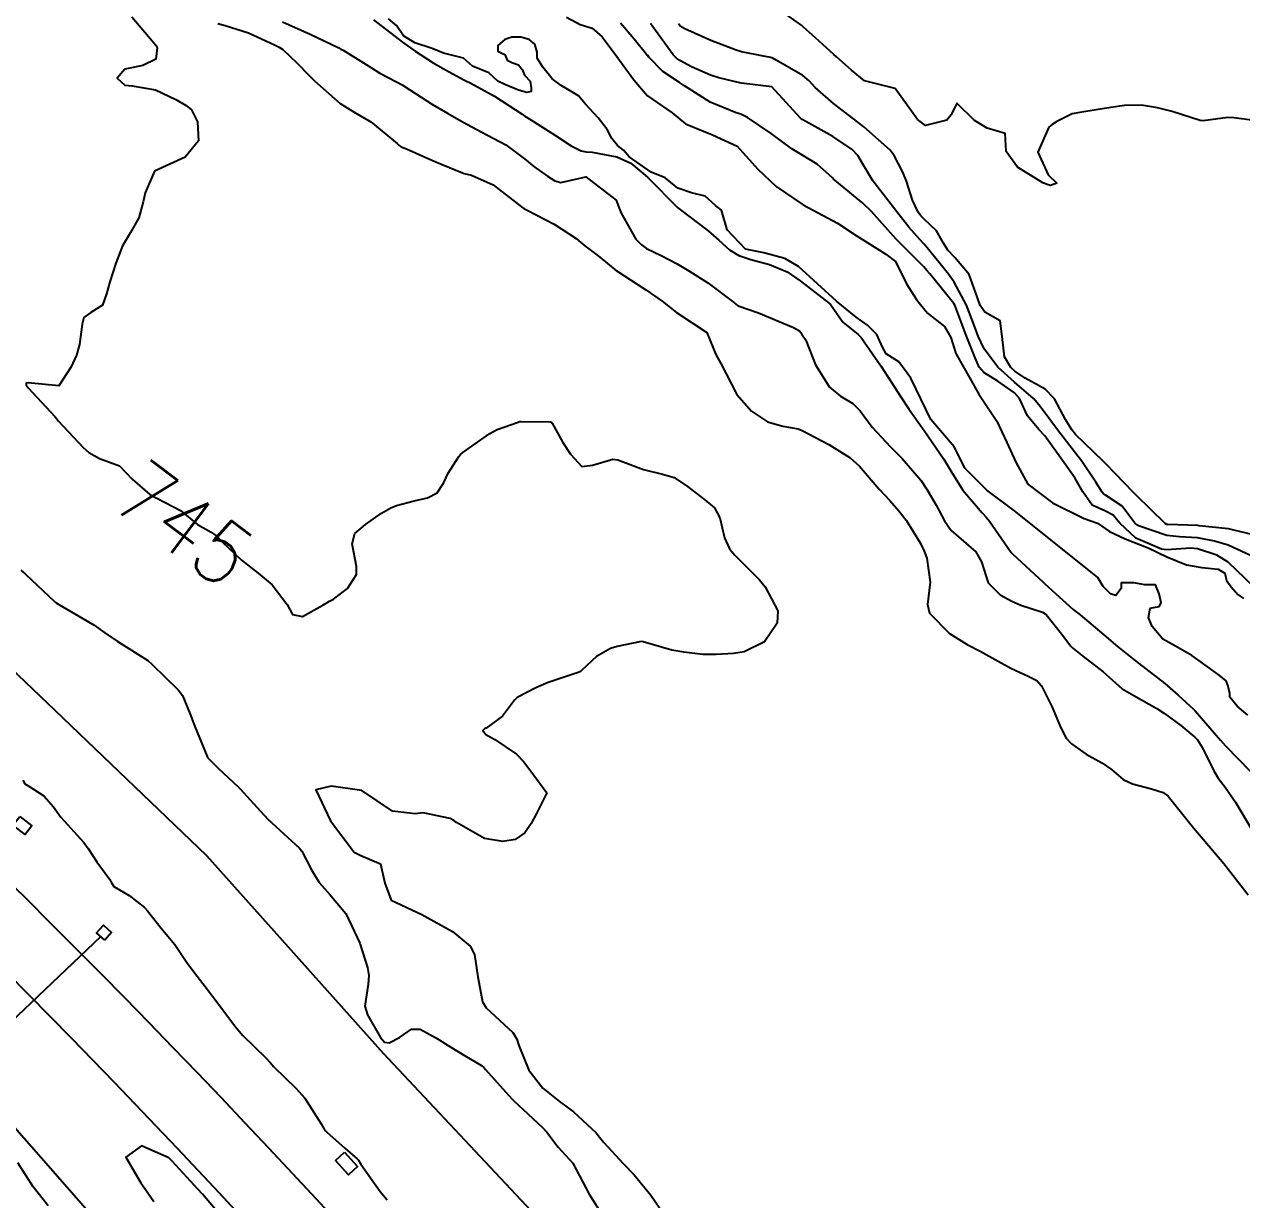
# Model space of a CAD drawing. Header units: metres. Extents: x 318500 to 325275, y 7408834 to 7428799.
# Drawn here: x 322525.1 to 322604.1, y 7421946.7 to 7422023 of the extents above; entities that cross this region are included whole.
import ezdxf
from ezdxf.enums import TextEntityAlignment as Align

# ---------------------------------------------------------------- set-up
doc = ezdxf.new("R2010")
doc.units = ezdxf.units.M
doc.header["$MEASUREMENT"] = 0
for name, color, linetype in [('Armário', 45, 'Continuous'), ('Cotas', 45, 'Continuous'), ('Curvas de Nivel 1m', 11, 'Continuous'), ('Curvas de Nivel 5m', 15, 'Continuous'), ('Divisas', 45, 'Continuous'), ('Hidrografia', 140, 'Continuous'), ('Linha Férrea', 20, 'Continuous'), ('Pórticos', 45, 'Continuous'), ('Vias Primárias', 230, 'Continuous')]:
    doc.layers.add(name, color=color, linetype=linetype)
doc.styles.add('Style-STANDARD', font='STANDARD.shx')

msp = doc.modelspace()

# ---------------------------------------------------------------- linework, layer by layer
at = {"layer": 'Armário'}
for points in [[(322524.831, 7421971.564), (322525.623, 7421970.959), (322525.183, 7421970.383), (322524.391, 7421970.988)], [(322545.916, 7421949.768), (322546.755, 7421948.857), (322546.167, 7421948.316), (322545.328, 7421949.227)]]:
    msp.add_lwpolyline(points, close=True, dxfattribs=at)
at = {"layer": 'Curvas de Nivel 1m', "flags": 128}
for points, elevation in [([(322537.695, 7422023.018), (322538.175, 7422022.893), (322539.686, 7422022.402), (322541.37, 7422021.639), (322541.672, 7422021.485), (322541.909, 7422021.326), (322542.81, 7422020.461), (322543.653, 7422019.591), (322543.953, 7422019.297), (322545.628, 7422017.819), (322546.532, 7422017.266), (322547.611, 7422016.64), (322549.321, 7422015.224), (322549.459, 7422015.093), (322549.588, 7422015.015), (322549.93, 7422014.874), (322551.579, 7422014.146), (322552.246, 7422013.86), (322553.572, 7422013.323), (322553.684, 7422013.281), (322554.151, 7422013.161), (322555.561, 7422012.554), (322557.392, 7422011.121), (322557.538, 7422011.005), (322557.757, 7422010.896), (322559.524, 7422009.99), (322560.949, 7422009.068), (322561.251, 7422008.807), (322561.505, 7422008.584), (322562.379, 7422007.931), (322563.461, 7422007.04), (322563.49, 7422007.019), (322563.543, 7422006.985), (322565.471, 7422005.741), (322566.517, 7422004.994), (322567.449, 7422004.258), (322569.43, 7422002.96), (322570.011, 7422001.543), (322570.329, 7422000.946), (322571.38, 7421998.93), (322572.316, 7421997.862), (322573.363, 7421997.173), (322574.36, 7421996.89), (322575.357, 7421996.71), (322575.619, 7421996.613), (322577.343, 7421995.697), (322578.726, 7421994.829), (322579.322, 7421994.298), (322580.612, 7421992.807), (322581.293, 7421992.054), (322581.884, 7421991.389), (322582.351, 7421990.784), (322583.258, 7421989.309), (322583.52, 7421988.766), (322583.689, 7421988.317), (322583.905, 7421986.76), (322583.751, 7421985.307), (322583.866, 7421984.76), (322585.18, 7421983.435), (322586.307, 7421982.729), (322587.164, 7421982.295), (322588.125, 7421981.736), (322589.147, 7421981.184), (322590.272, 7421980.673), (322590.847, 7421980.374), (322591.134, 7421980.04), (322591.839, 7421978.653), (322592.383, 7421977.365), (322592.752, 7421976.643), (322593.084, 7421976.266), (322594.048, 7421975.599), (322595.066, 7421975.039), (322595.681, 7421974.601), (322596.434, 7421973.969), (322597.051, 7421973.683), (322598.273, 7421973.343), (322599.046, 7421973.125), (322599.356, 7421972.869), (322599.612, 7421972.551), (322601.014, 7421970.83), (322601.26, 7421970.526), (322602.98, 7421968.5), (322604.562, 7421966.484)], 744), ([(322541.894, 7422023.13), (322543.685, 7422022.316), (322545.53, 7422021.424), (322545.671, 7422021.356), (322545.828, 7422021.278), (322546.978, 7422020.575), (322547.659, 7422020.127), (322548.203, 7422019.79), (322549.273, 7422019.226), (322549.647, 7422019.026), (322550.145, 7422018.712), (322551.628, 7422017.761), (322552.585, 7422017.186), (322553.612, 7422016.608), (322554.78, 7422015.975), (322555.596, 7422015.551), (322556.379, 7422015.132), (322557.581, 7422014.242), (322558.19, 7422013.724), (322559.077, 7422013.097), (322559.566, 7422012.805), (322559.942, 7422012.706), (322561.57, 7422013.06), (322563.548, 7422011.556), (322563.74, 7422011.037), (322563.859, 7422010.712), (322564.823, 7422009.02), (322565.155, 7422008.664), (322565.504, 7422008.413), (322566.46, 7422007.956), (322567.494, 7422007.428), (322568.253, 7422006.972), (322569.478, 7422006.179), (322571.155, 7422004.935), (322571.316, 7422004.79), (322571.458, 7422004.692), (322572.779, 7422004.236), (322573.451, 7422003.959), (322575.042, 7422003.286), (322575.442, 7422003.075), (322575.525, 7422002.963), (322575.575, 7422002.878), (322575.846, 7422002.461), (322576.466, 7422000.864), (322577.388, 7421999.416), (322578.089, 7421998.839), (322578.897, 7421998.349), (322579.371, 7421997.888), (322580.148, 7421996.812), (322581.341, 7421995.534), (322582.107, 7421994.788), (322583.309, 7421993.39), (322583.711, 7421992.764), (322584.299, 7421991.763), (322584.856, 7421990.746), (322585.271, 7421990.116), (322586.886, 7421988.724), (322587.24, 7421988.085), (322587.678, 7421986.713), (322588.462, 7421985.951), (322589.208, 7421985.523), (322589.797, 7421985.272), (322591.202, 7421984.826), (322591.446, 7421984.658), (322592.53, 7421983.296), (322593.02, 7421982.641), (322593.168, 7421982.484), (322593.822, 7421981.969), (322595.145, 7421980.953), (322595.539, 7421980.604), (322596.375, 7421979.834), (322597.128, 7421979.408), (322598.62, 7421978.565), (322599.115, 7421978.232), (322600.193, 7421977.454), (322601.093, 7421976.711), (322601.256, 7421976.528), (322601.596, 7421976.009), (322602.335, 7421974.511), (322602.597, 7421974.048), (322603.05, 7421973.459), (322603.729, 7421972.493), (322604.763, 7421970.734)], 743), ([(322547.791, 7422023.249), (322549.679, 7422021.791), (322550.493, 7422021.212), (322551.663, 7422020.457), (322552.472, 7422020.002), (322553.652, 7422019.364), (322553.783, 7422019.3), (322554.069, 7422019.164), (322555.637, 7422018.295), (322557.438, 7422017.122), (322557.618, 7422016.997), (322557.935, 7422016.795), (322559.6, 7422015.749), (322560.619, 7422015.075), (322561.266, 7422014.744), (322561.586, 7422014.692), (322561.976, 7422014.666), (322563.583, 7422014.365), (322564.495, 7422013.942), (322565.57, 7422013.04), (322565.585, 7422013.025), (322565.605, 7422013.009), (322567.541, 7422011.053), (322567.63, 7422010.979), (322569.519, 7422009.563), (322570.192, 7422008.95), (322570.899, 7422008.334), (322571.5, 7422007.969), (322572.275, 7422007.695), (322573.495, 7422007.377), (322574.636, 7422006.889), (322575.482, 7422006.324), (322577.388, 7422004.851), (322577.425, 7422004.816), (322577.459, 7422004.75), (322578.245, 7422003.635), (322579.234, 7422002.823), (322579.437, 7422002.639), (322580.707, 7422000.807), (322581.395, 7421999.769), (322582.019, 7421998.79), (322582.557, 7421997.967), (322583.361, 7421996.847), (322583.39, 7421996.799), (322583.406, 7421996.769), (322583.52, 7421996.605), (322584.801, 7421994.748), (322585.317, 7421993.87), (322586.029, 7421992.733), (322587.285, 7421991.27), (322587.554, 7421990.987), (322587.762, 7421990.713), (322588.926, 7421989.024), (322589.17, 7421988.691), (322589.249, 7421988.596), (322590.121, 7421987.792), (322591.222, 7421986.779), (322591.351, 7421986.659), (322593.203, 7421984.979), (322593.393, 7421984.829), (322593.652, 7421984.633), (322595.181, 7421983.355), (322596.076, 7421982.596), (322597.157, 7421981.727), (322598.673, 7421980.565), (322599.136, 7421980.183), (322600.01, 7421979.428), (322601.002, 7421978.532), (322601.118, 7421978.412), (322602.753, 7421976.505), (322603.085, 7421976.133), (322604.696, 7421974.484)], 742), ([(322604.9, 7421986.483), (322603.244, 7421988.07), (322602.517, 7421988.511), (322601.256, 7421988.934), (322600.824, 7421988.969), (322599.255, 7421988.864), (322598.919, 7421988.899), (322597.266, 7421989.628), (322596.23, 7421990.596), (322595.788, 7421991.105), (322595.288, 7421991.376), (322594.43, 7421991.762), (322593.829, 7421992.632), (322593.313, 7421993.529), (322592.502, 7421994.648), (322591.354, 7421996.256), (322590.971, 7421996.666), (322590.241, 7421997.549), (322589.703, 7421998.685), (322589.385, 7421999.043), (322588.308, 7421999.795), (322587.405, 7422000.366), (322587.091, 7422000.723), (322586.831, 7422001.313), (322586.268, 7422002.732), (322585.568, 7422004.63), (322585.527, 7422004.739), (322585.462, 7422004.846), (322583.886, 7422006.764), (322583.707, 7422006.981), (322583.497, 7422007.217), (322581.923, 7422008.794), (322581.729, 7422009.004), (322581.524, 7422009.24), (322580.111, 7422010.814), (322579.548, 7422011.359), (322577.722, 7422012.848), (322577.644, 7422012.922), (322577.572, 7422013.009), (322576.592, 7422013.876), (322575.586, 7422014.49), (322574.934, 7422014.887), (322573.605, 7422015.868), (322572.064, 7422016.923), (322571.623, 7422017.132), (322571.335, 7422017.223), (322569.634, 7422017.909), (322567.974, 7422018.977), (322567.652, 7422019.18), (322566.564, 7422019.902), (322565.668, 7422020.828), (322565.584, 7422020.926), (322565.508, 7422021.012), (322564.71, 7422021.999), (322563.811, 7422023.038)], 742), ([(322604.703, 7421988.485), (322603.26, 7421989.165), (322602.36, 7421989.417), (322601.266, 7421989.63), (322600.101, 7421989.714), (322599.269, 7421989.797), (322597.429, 7421990.427), (322597.279, 7421990.5), (322597.206, 7421990.581), (322596.383, 7421991.686), (322595.298, 7421992.411), (322595.173, 7421992.486), (322595.073, 7421992.613), (322594.675, 7421993.254), (322593.727, 7421994.634), (322593.337, 7421995.127), (322592.176, 7421996.652), (322591.371, 7421997.719), (322590.97, 7421998.26), (322590.63, 7421998.671), (322589.396, 7421999.742), (322588.307, 7422000.707), (322587.428, 7422001.907), (322587.04, 7422002.724), (322586.795, 7422003.378), (322586.274, 7422004.732), (322585.482, 7422006.224), (322585.114, 7422006.746), (322584.387, 7422007.641), (322583.519, 7422008.687), (322583.448, 7422008.771), (322582.534, 7422009.789), (322581.758, 7422010.797), (322581.544, 7422011.082), (322580.2, 7422012.814), (322579.58, 7422013.821), (322579.215, 7422014.455), (322578.85, 7422014.831), (322577.602, 7422015.671), (322575.846, 7422016.647), (322575.618, 7422016.778), (322575.497, 7422016.881), (322573.65, 7422018.9), (322571.842, 7422019.117), (322571.652, 7422019.151), (322570.196, 7422019.492), (322569.657, 7422019.667), (322568.435, 7422020.2), (322567.666, 7422020.611), (322567.45, 7422020.766), (322567.246, 7422020.986), (322565.912, 7422022.792), (322565.756, 7422023.009)], 743), ([(322605.269, 7421989.752), (322603.628, 7421990.143), (322603.276, 7421990.214), (322601.379, 7421990.428), (322601.279, 7421990.432), (322599.335, 7421990.503), (322599.279, 7421990.511), (322599.176, 7421990.561), (322597.298, 7421992.397), (322597.206, 7421992.488), (322597.107, 7421992.583), (322595.327, 7421994.428), (322595.145, 7421994.613), (322593.356, 7421996.348), (322593.111, 7421996.642), (322592.706, 7421997.307), (322591.981, 7421998.654), (322591.389, 7421999.28), (322590.082, 7421999.998), (322589.406, 7422000.446), (322589.148, 7422000.694), (322588.741, 7422001.38), (322588.587, 7422002.703), (322588.468, 7422003.723), (322587.456, 7422004.274), (322587.151, 7422004.723), (322586.982, 7422005.211), (322586.448, 7422006.73), (322585.506, 7422007.835), (322585.069, 7422008.302), (322584.789, 7422008.751), (322584.33, 7422009.56), (322583.536, 7422010.32), (322583.304, 7422010.539), (322583.135, 7422010.776), (322582.775, 7422011.558), (322582.387, 7422012.788), (322582.149, 7422013.365), (322581.587, 7422014.454), (322581.311, 7422014.803), (322579.612, 7422016.301), (322578.931, 7422016.83), (322577.635, 7422017.828), (322576.456, 7422018.868), (322576.07, 7422019.29), (322575.658, 7422019.647), (322573.923, 7422020.642), (322573.669, 7422020.787), (322573.581, 7422020.814), (322572.999, 7422020.91), (322571.674, 7422021.184), (322571.326, 7422021.285), (322569.684, 7422021.918), (322568.005, 7422022.667), (322567.698, 7422022.849), (322567.578, 7422022.982)], 744), ([(322524.901, 7421987.545), (322525.216, 7421987.273), (322527.094, 7421985.511), (322527.142, 7421985.463), (322527.189, 7421985.43), (322527.374, 7421985.322), (322529.178, 7421984.253), (322529.659, 7421983.967), (322530.361, 7421983.472), (322531.162, 7421982.933), (322532.496, 7421982.093), (322533.144, 7421981.67), (322533.435, 7421981.427), (322535.115, 7421979.777), (322535.393, 7421979.406), (322535.902, 7421978.202), (322536.185, 7421977.394), (322536.986, 7421975.456), (322537.026, 7421975.381), (322537.059, 7421975.334), (322537.717, 7421974.703), (322539.032, 7421973.456), (322539.137, 7421973.349), (322540.671, 7421971.676), (322540.988, 7421971.33), (322541.01, 7421971.309), (322541.187, 7421971.147), (322542.983, 7421969.496), (322543.134, 7421969.298), (322543.774, 7421968.094), (322544.269, 7421967.28), (322544.948, 7421966.496), (322545.986, 7421965.259), (322546.901, 7421963.328), (322546.928, 7421963.25), (322547.396, 7421961.753), (322547.478, 7421961.241), (322547.437, 7421960.676), (322547.229, 7421959.244), (322547.405, 7421958.678), (322548.255, 7421957.228), (322548.5, 7421956.908), (322548.817, 7421956.876), (322549.469, 7421957.21), (322550.262, 7421957.765), (322550.828, 7421957.754), (322551.888, 7421957.179), (322552.814, 7421956.58), (322553.699, 7421956.047), (322554.803, 7421955.397), (322554.942, 7421955.278), (322555.058, 7421955.136), (322556.772, 7421953.245), (322556.904, 7421953.109), (322558.745, 7421951.408), (322559.044, 7421951.085), (322559.768, 7421950.112), (322560.72, 7421949.06), (322561.797, 7421947.043), (322562.669, 7421945.645)], 746), ([(322525.036, 7421973.909), (322525.172, 7421973.677), (322525.425, 7421973.534), (322526.405, 7421972.901), (322527.017, 7421972.19), (322527.502, 7421971.505), (322528.986, 7421969.872), (322529.28, 7421969.485), (322529.838, 7421968.606), (322530.677, 7421967.464), (322530.776, 7421967.29), (322530.946, 7421967.023), (322531.928, 7421966.433), (322532.932, 7421965.662), (322533.132, 7421965.428), (322534.014, 7421964.319), (322534.774, 7421963.411), (322534.898, 7421963.246), (322535.637, 7421962.149), (322536.186, 7421961.39), (322536.867, 7421960.52), (322537.746, 7421959.367), (322538.828, 7421957.904), (322539.315, 7421957.345), (322540.806, 7421955.901), (322541.076, 7421955.599), (322541.323, 7421955.322), (322542.779, 7421953.916), (322543.342, 7421953.291), (322544.398, 7421951.623), (322544.584, 7421951.272), (322544.642, 7421951.175), (322544.738, 7421951.092), (322545.94, 7421950.046), (322546.721, 7421949.353), (322546.773, 7421949.302), (322546.811, 7421949.249), (322546.972, 7421948.991), (322548.226, 7421947.227), (322548.682, 7421946.679)], 747), ([(322538.125, 7421945.358), (322536.685, 7421947.044), (322536.387, 7421947.385), (322534.717, 7421949.199), (322534.498, 7421949.412), (322532.728, 7421950.182), (322531.72, 7421949.445), (322532.695, 7421947.793), (322532.948, 7421947.427), (322533.531, 7421946.568)], 747), ([(322526.672, 7421946.302), (322525.712, 7421947.525), (322524.713, 7421949.075)], 747)]:
    msp.add_lwpolyline(points, dxfattribs=dict(at, elevation=elevation))
at = {"layer": 'Curvas de Nivel 5m', "elevation": 745, "flags": 128}
for points in [[(322605.448, 7422016.657), (322603.626, 7422016.886), (322603.234, 7422016.906), (322601.622, 7422016.687), (322601.435, 7422016.721), (322599.631, 7422017.299), (322598.658, 7422017.547), (322597.637, 7422017.717), (322596.538, 7422017.695), (322595.634, 7422017.552), (322594.818, 7422017.436), (322593.629, 7422017.242), (322593.127, 7422017.146), (322592.143, 7422016.655), (322591.826, 7422016.45), (322591.616, 7422016.278), (322590.898, 7422014.671), (322591.578, 7422013.203), (322592.126, 7422012.654), (322591.717, 7422012.509), (322591.568, 7422012.538), (322591.222, 7422012.665), (322589.585, 7422013.69), (322588.85, 7422014.701), (322588.778, 7422015.869), (322587.615, 7422016.218), (322586.788, 7422016.728), (322585.637, 7422017.852), (322585.282, 7422017.088), (322584.991, 7422016.749), (322583.614, 7422016.395), (322583.098, 7422016.778), (322581.65, 7422018.8), (322579.655, 7422019.301), (322578.803, 7422019.975), (322577.848, 7422020.847), (322577.672, 7422020.992), (322576.48, 7422022.076), (322575.699, 7422022.785), (322575.593, 7422022.881), (322573.72, 7422024.201)], [(322532.114, 7422023.456), (322533.673, 7422021.608), (322533.743, 7422021.439), (322533.663, 7422020.709), (322532.823, 7422020.283), (322531.656, 7422020.046), (322531.15, 7422019.468), (322531.643, 7422019.002), (322532.128, 7422018.969), (322533.639, 7422018.708), (322534.962, 7422018.088), (322535.624, 7422017.695), (322535.97, 7422017.405), (322536.369, 7422016.638), (322536.427, 7422015.397), (322535.579, 7422014.344), (322533.57, 7422013.44), (322532.964, 7422012.023), (322532.838, 7422011.441), (322532.566, 7422010.403), (322532.012, 7422009.452), (322531.501, 7422008.595), (322531.078, 7422007.466), (322530.686, 7422006.258), (322530.467, 7422005.475), (322530.199, 7422004.729), (322529.441, 7422004.254), (322528.996, 7422003.935), (322528.882, 7422003.495), (322528.719, 7422002.195), (322528.527, 7422001.499), (322528.161, 7422000.739), (322527.38, 7421999.51), (322525.382, 7421999.693), (322525.253, 7421999.671), (322525.251, 7421999.542), (322525.377, 7421999.362), (322527.1, 7421997.514), (322527.213, 7421997.376), (322527.347, 7421997.214), (322528.959, 7421995.494), (322529.325, 7421995.182), (322530.008, 7421994.791), (322531.313, 7421994.309), (322532.13, 7421993.448), (322533.285, 7421992.459), (322535.27, 7421991.41), (322536.362, 7421990.494), (322537.256, 7421990.009), (322537.632, 7421989.753), (322537.994, 7421989.369), (322539.233, 7421988.191), (322540.31, 7421987.339), (322541.209, 7421986.595), (322542.19, 7421985.315), (322542.539, 7421984.665), (322543.182, 7421984.533), (322544.507, 7421985.28), (322544.934, 7421985.534), (322545.196, 7421985.658), (322546.113, 7421986.354), (322546.692, 7421987.255), (322546.696, 7421987.787), (322546.408, 7421989.258), (322546.586, 7421989.928), (322547.263, 7421990.505), (322548.308, 7421991.234), (322548.913, 7421991.588), (322549.278, 7421991.729), (322550.44, 7421992.045), (322551.286, 7421992.237), (322551.914, 7421992.567), (322552.339, 7421993.184), (322552.646, 7421993.844), (322553.326, 7421994.917), (322553.446, 7421995.051), (322553.595, 7421995.166), (322555.343, 7421996.404), (322555.82, 7421996.66), (322557.118, 7421997.122), (322557.293, 7421997.178), (322557.351, 7421997.187), (322559.279, 7421997.163), (322559.351, 7421997.142), (322559.395, 7421997.089), (322560.082, 7421995.823), (322560.579, 7421995.071), (322561.318, 7421994.277), (322562.013, 7421994.359), (322563.326, 7421994.75), (322563.657, 7421994.703), (322565.316, 7421994.066), (322566.543, 7421993.76), (322567.308, 7421993.544), (322568.163, 7421992.971), (322569.292, 7421992.116), (322569.912, 7421991.576), (322570.259, 7421990.945), (322570.568, 7421989.633), (322570.903, 7421988.935), (322571.244, 7421988.524), (322572.83, 7421986.906), (322573.021, 7421986.706), (322573.216, 7421986.458), (322574.028, 7421984.892), (322573.983, 7421984.097), (322573.17, 7421982.9), (322571.836, 7421982.244), (322571.158, 7421982.127), (322570.038, 7421982.066), (322569.157, 7421982.071), (322567.92, 7421982.211), (322567.161, 7421982.35), (322565.281, 7421982.895), (322565.169, 7421982.911), (322563.614, 7421982.583), (322563.161, 7421982.457), (322562.261, 7421981.942), (322561.309, 7421981.058), (322561.222, 7421980.977), (322561.139, 7421980.93), (322560.943, 7421980.868), (322559.132, 7421980.253), (322558.33, 7421979.896), (322557.122, 7421979.276), (322556.93, 7421979.113), (322556.16, 7421978.069), (322555.092, 7421977.296), (322554.989, 7421977.245), (322554.876, 7421977.143), (322555.086, 7421976.869), (322555.66, 7421976.553), (322557.068, 7421975.612), (322557.536, 7421975.105), (322558.197, 7421974.244), (322559.04, 7421973.09), (322558.36, 7421971.757), (322558.016, 7421971.1), (322557.602, 7421970.503), (322556.994, 7421970.061), (322556.189, 7421969.925), (322554.995, 7421970.129), (322553.181, 7421971.167), (322553.012, 7421971.292), (322552.767, 7421971.419), (322551.019, 7421971.789), (322550.495, 7421971.721), (322549.02, 7421971.898), (322547.04, 7421973.25), (322545.043, 7421973.522), (322544.04, 7421973.285), (322545.01, 7421971.27), (322546.543, 7421969.254), (322546.978, 7421969.033), (322548.239, 7421968.497), (322548.522, 7421967.227), (322548.944, 7421966.134), (322550.93, 7421965.19), (322552.914, 7421964.103), (322554.068, 7421963.152), (322554.34, 7421962.594), (322554.562, 7421961.145), (322554.856, 7421959.534), (322555.11, 7421959.136), (322556.826, 7421957.541), (322557.1, 7421957.107), (322557.223, 7421956.699), (322557.871, 7421955.099), (322558.783, 7421953.934), (322559.861, 7421953.074), (322560.76, 7421952.405), (322562.231, 7421951.038), (322562.46, 7421950.757), (322562.734, 7421950.397), (322564.016, 7421949.017), (322564.709, 7421948.303), (322565.796, 7421946.993), (322566.671, 7421945.68)]]:
    msp.add_lwpolyline(points, dxfattribs=at)
at = {"layer": 'Divisas'}
msp.add_lwpolyline([(322654.601, 7421804.408), (322642.478, 7421825.337), (322629.029, 7421848.067), (322622.67, 7421857.909), (322612.514, 7421873.122), (322596.902, 7421895.491), (322579.863, 7421919.935), (322571.843, 7421931.658), (322563.983, 7421939.608), (322548.437, 7421956.182), (322536.967, 7421969.002), (322527.139, 7421978.425), (322504.53, 7422000), (322495.196, 7422008.785), (322484.983, 7422018.169), (322466.331, 7422031.704)], dxfattribs=at)
at = {"layer": 'Hidrografia'}
for points in [[(322560.316, 7422023.42), (322561.192, 7422022.942), (322561.988, 7422022.704), (322562.625, 7422022.146), (322563.58, 7422020.873), (322564.695, 7422019.361), (322565.571, 7422018.327), (322567.163, 7422017.213), (322568.039, 7422016.496), (322569.79, 7422015.78), (322571.383, 7422015.064), (322572.736, 7422013.552), (322573.93, 7422012.438), (322575.682, 7422011.244), (322577.911, 7422010.051), (322579.106, 7422009.255), (322581.035, 7422008.039), (322581.672, 7422007.562), (322582.388, 7422006.129), (322583.025, 7422005.095), (322583.742, 7422004.219), (322584.856, 7422003.344), (322585.254, 7422002.628), (322585.573, 7422001.593), (322586.499, 7422000), (322587.082, 7421998.952), (322588.248, 7421997.204), (322588.884, 7421995.827), (322589.467, 7421994.555), (322590.262, 7421993.125), (322591.852, 7421991.906), (322593.919, 7421990.9), (322594.767, 7421990.582), (322595.562, 7421990.052), (322596.57, 7421989.575), (322598.054, 7421988.993), (322599.273, 7421988.41), (322600.545, 7421987.88), (322601.552, 7421987.721), (322602.612, 7421987.615), (322603.036, 7421987.35), (322603.142, 7421986.873), (322603.46, 7421986.45), (322603.884, 7421985.973), (322604.255, 7421985.708)], [(322604.541, 7421978.136), (322603.836, 7421978.724), (322603.366, 7421979.311), (322603.366, 7421979.546), (322603.248, 7421980.016), (322603.13, 7421980.368), (322602.66, 7421980.721), (322602.19, 7421981.073), (322600.897, 7421982.013), (322599.84, 7421982.6), (322599.017, 7421983.07), (322598.312, 7421983.892), (322598.077, 7421984.48), (322598.194, 7421985.067), (322598.782, 7421985.185), (322598.899, 7421985.42), (322598.782, 7421986.007), (322598.547, 7421986.594), (322597.842, 7421986.594), (322597.136, 7421986.712), (322596.314, 7421986.712), (322596.314, 7421986.359), (322595.961, 7421985.889), (322595.608, 7421986.007), (322595.138, 7421986.477), (322594.786, 7421987.064), (322589.479, 7421991.317), (322587.599, 7421992.727), (322586.189, 7421994.136), (322585.483, 7421995.546), (322583.956, 7421997.308), (322582.663, 7422000), (322581.872, 7422001.049), (322581.05, 7422001.571), (322580.826, 7422002.019), (322580.453, 7422002.84), (322579.855, 7422003.438), (322579.108, 7422003.96), (322577.838, 7422005.006), (322575.373, 7422007.246), (322574.477, 7422007.768), (322573.132, 7422008.142), (322571.937, 7422008.366), (322570.742, 7422009.635), (322570.368, 7422010.904), (322569.995, 7422011.203), (322569.322, 7422011.8), (322568.426, 7422012.024), (322567.53, 7422012.323), (322566.708, 7422012.995), (322565.812, 7422013.368), (322564.381, 7422014.352), (322564.008, 7422014.8), (322563.634, 7422015.098), (322563.261, 7422015.546), (322562.962, 7422016.143), (322562.364, 7422016.89), (322561.543, 7422017.786), (322561.094, 7422018.309), (322559.974, 7422018.981), (322559.376, 7422019.429), (322558.779, 7422020.175), (322558.405, 7422020.773), (322558.405, 7422021.146), (322558.256, 7422021.669), (322557.882, 7422021.967), (322557.359, 7422022.117), (322556.762, 7422022.117), (322556.313, 7422021.967), (322555.865, 7422021.594), (322555.865, 7422021.221), (322556.164, 7422021.071), (322556.313, 7422020.997), (322556.463, 7422020.623), (322556.762, 7422020.474), (322557.21, 7422020.325), (322557.434, 7422020.026), (322557.583, 7422019.653), (322557.957, 7422019.279), (322558.032, 7422018.831), (322558.032, 7422018.607), (322557.733, 7422018.533), (322557.21, 7422018.682), (322556.313, 7422019.055), (322555.865, 7422019.279), (322555.268, 7422019.802), (322554.222, 7422020.25), (322553.624, 7422020.773), (322552.342, 7422021.082), (322551.595, 7422021.381), (322550.474, 7422021.754), (322549.727, 7422022.202), (322549.279, 7422022.874), (322548.756, 7422023.322)]]:
    msp.add_lwpolyline(points, dxfattribs=at)
at = {"layer": 'Linha Férrea'}
for points in [[(322143.825, 7422393.254, 0.177055), (322348.62, 7422102.056), (322434.806, 7422041.149, -0.110991), (322629.993, 7421830.678), (322682.61, 7421743.599), (322746.773, 7421641.593), (322762.264, 7421616.034), (322784.09, 7421580.598, 0.089131), (322895.412, 7421449.131), (322994.737, 7421367.338, -0.08158), (323134.171, 7421212.836), (323192.504, 7421114.159, 0.09806), (323348.116, 7420944.919), (323507.932, 7420825.984), (323699.619, 7420681.705), (323733.067, 7420655.668, -0.104587), (323843.705, 7420529.863, -0.339852), (323771.4, 7420065.587)], [(323771.4, 7420065.587, 0.339852), (323843.705, 7420529.863, 0.104587), (323733.067, 7420655.668), (323699.619, 7420681.705), (323507.932, 7420825.984), (323348.116, 7420944.919, -0.09806), (323192.504, 7421114.159), (323134.171, 7421212.836, 0.08158), (322994.737, 7421367.338), (322895.412, 7421449.131, -0.089131), (322784.09, 7421580.598), (322762.264, 7421616.034), (322746.773, 7421641.593), (322682.61, 7421743.599), (322629.993, 7421830.678, 0.110991), (322434.806, 7422041.149), (322348.62, 7422102.056, -0.177055), (322143.825, 7422393.254)], [(322140.246, 7422392.292, 0.177815), (322346.493, 7422099.021), (322440.925, 7422031.999, -0.098061), (322613.888, 7421848.216), (322683.948, 7421733.892), (322746.506, 7421634.335), (322780.475, 7421578.692, 0.094269), (322901.272, 7421438.87), (322999.189, 7421358.366, -0.08072), (323136.386, 7421201.409), (323184.599, 7421119.369, 0.102464), (323355.759, 7420933.913), (323510.091, 7420819.318), (323694.288, 7420680.697, -0.007988), (323738.117, 7420646.682, -0.098634), (323840.146, 7420527.887, -0.339824), (323768.602, 7420068.543)], [(323768.602, 7420068.543, 0.339824), (323840.146, 7420527.887, 0.098634), (323738.117, 7420646.682, 0.007988), (323694.288, 7420680.697), (323510.091, 7420819.318), (323355.759, 7420933.913, -0.102464), (323184.599, 7421119.369), (323136.386, 7421201.409, 0.08072), (322999.189, 7421358.366), (322901.272, 7421438.87, -0.094269), (322780.475, 7421578.692), (322746.506, 7421634.335), (322683.948, 7421733.892), (322613.888, 7421848.216, 0.098061), (322440.925, 7422031.999), (322346.493, 7422099.021, -0.177815), (322140.246, 7422392.292)]]:
    msp.add_lwpolyline(points, format="xyb", dxfattribs=at)
msp.add_lwpolyline([(322614.029, 7421839.324), (322604.366, 7421851.933), (322591.551, 7421868.533), (322575.895, 7421888.382), (322565.288, 7421902.036), (322554.576, 7421915.586), (322543.968, 7421928.715), (322533.671, 7421940.906), (322526.219, 7421949.403), (322514.557, 7421962.641), (322502.785, 7421974.835), (322494.913, 7421982.493), (322481.041, 7421994.999), (322475.163, 7422000), (322460.278, 7422012.376), (322424.009, 7422038.929), (322397.269, 7422057.831), (322367.063, 7422079.046), (322339.861, 7422097.932), (322331.217, 7422104.23)], dxfattribs=at)
at = {"layer": 'Pórticos'}
msp.add_lwpolyline([(322530.358, 7421963.539), (322529.823, 7421964.016), (322530.262, 7421964.509), (322530.797, 7421964.032)], close=True, dxfattribs=at)
msp.add_lwpolyline([(322522.872, 7421956.921), (322530.09, 7421963.777)], dxfattribs=at)
at = {"layer": 'Vias Primárias'}
for points in [[(323715.644, 7420145.548, 0), (323709.04, 7420132.939)], [(323831.088, 7420001.787, 0), (323833.844, 7420008.443, 0.220888)]]:
    msp.add_lwpolyline(points, format="xyb", dxfattribs=at)

# ---------------------------------------------------------------- texts
at = {"layer": 'Cotas', "style": 'Style-STANDARD'}
msp.add_text('745', height=4, rotation=323.04253, dxfattribs=at).set_placement((322535.505, 7421990.546, 745), align=Align.MIDDLE_CENTER)

doc.saveas('drawing.dxf')
